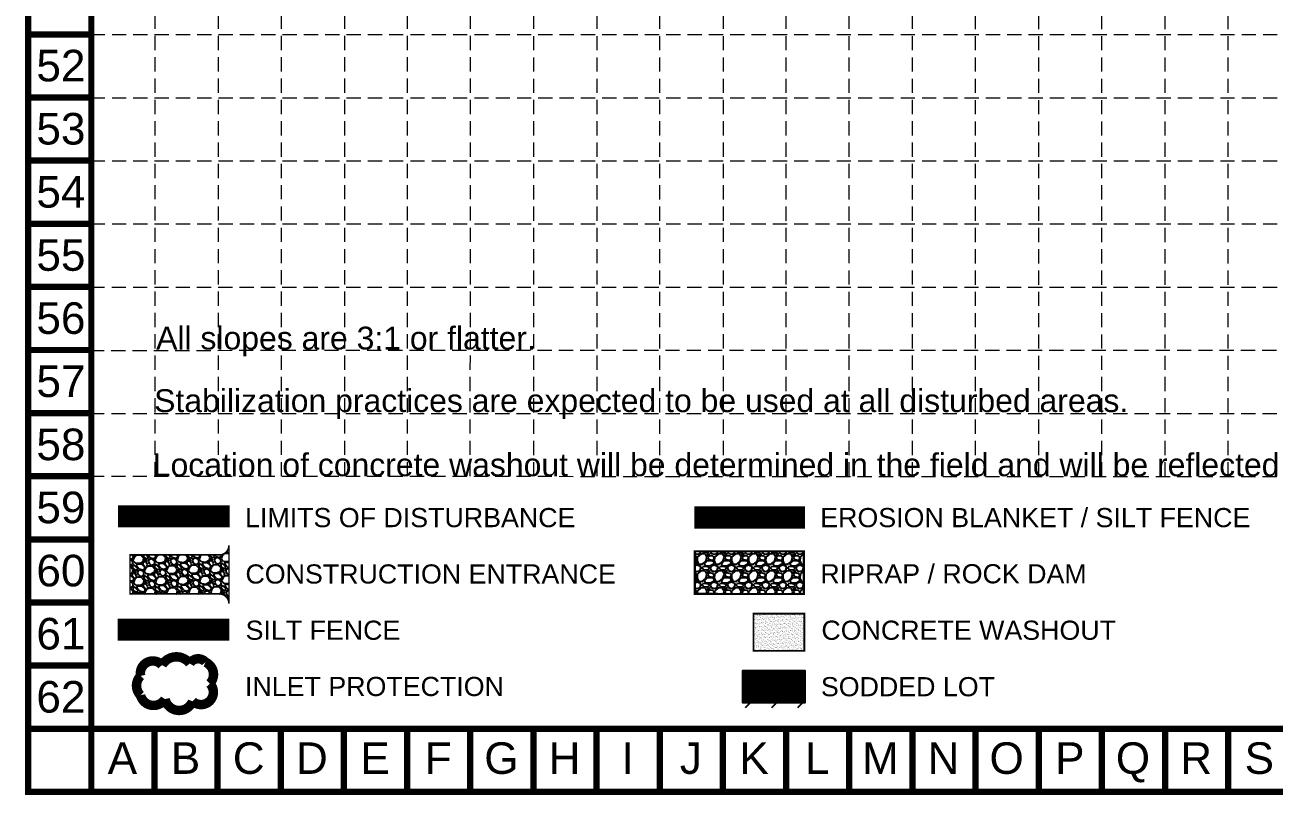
# Model space of a CAD drawing. Header units: inches. Extents: x 8135 to 11700, y -938 to 4760.
# Drawn here: x 8135 to 9893, y -938 to 147 of the extents above; entities that cross this region are included whole.
import ezdxf
from ezdxf.enums import TextEntityAlignment as Align

# ---------------------------------------------------------------- set-up
doc = ezdxf.new("R2010")
doc.units = ezdxf.units.IN
doc.header["$MEASUREMENT"] = 0
doc.linetypes.add('ACAD_ISO02W100', pattern=[15, 12, -3])
doc.linetypes.add('HIDDEN', pattern=[0.375, 0.25, -0.125])
for name, color, linetype in [('BASE', 7, 'Continuous'), ('GRID', 254, 'HIDDEN'), ('LEGEND', 7, 'Continuous')]:
    doc.layers.add(name, color=color, linetype=linetype)
doc.styles.add("L200'", font='ARIAL.TTF', dxfattribs={"height": 0.001969})
doc.styles.get("Standard").update_dxf_attribs({"font": 'ARIAL.TTF'})

msp = doc.modelspace()

# ---------------------------------------------------------------- hatches: boundary and pattern name
at = {"layer": 'BASE'}
h = msp.add_hatch(dxfattribs=at)
h.set_pattern_fill('AR-SAND', color=30, scale=2.087022, style=0)
h.set_pattern_definition([(37.5, (10926.8442, -890.9884), (-0.1314685, 4.021324), [0, -3.172274, 0, -3.547938, 0, -3.391411]), (7.5, (10926.844, -890.9884), (3.693563, 5.889881), [0, -1.711358, 0, -2.8592204, 0, -1.0956867]), (327.5, (10924.277, -890.9884), (6.499283, 0.0118106), [0, -1.043511, 0, -3.75664, 0, -4.904502]), (317.5, (10924.277, -890.9884), (6.273853, 1.831728), [0, -0.5217555, 0, -2.462686, 0, -2.81748])])
h.paths.add_polyline_path([(9232.2, -734.5), (9232.2, -682.3), (9160.8, -682.3), (9160.8, -734.5)])
at = {"layer": 'LEGEND'}
h = msp.add_hatch(dxfattribs=at)
h.set_pattern_fill('GRAVEL', color=4, scale=21.93913, angle=-43.9343, style=0)
h.set_pattern_definition([(184.078545, (-22382.5629, -13899.1295), (-263.392053835, -20.41589627), [2.951603, -292.2092]), (141.0354448, (-22385.507, -13899.3394), (204.811961925, -166.865960776), [5.065043, -501.439103]), (88.576145, (-22389.4453, -13896.1543), (-9.45150759, -326.01163737), [3.571427, -353.571717]), (223.339445, (-22399.4125, -13894.1675), (320.24073095, 300.761311608), [4.612439, -456.631349]), (248.899445, (-22402.7671, -13897.3331), (103.668930814, 265.70049633), [4.522861, -447.763882]), (313.339445, (-22404.3954, -13901.5527), (-300.761311608, 320.24073095), [4.612439, -456.631349]), (353.7599448, (-22401.2298, -13904.9073), (-357.609944364, 39.895654618), [6.099714, -603.871233]), (28.3210448, (-22395.1662, -13905.5703), (445.480062595, 241.026868802), [5.758758, -570.117267]), (77.495345, (-22390.0967, -13902.8383), (71.493518312, 327.165858985), [4.62806, -458.178387]), (131.302145, (-22389.0947, -13898.32), (158.56889281, -183.24193965), [5.283644, -258.89847]), (178.4631448, (-22392.58204, -13894.35075), (-357.032884752, 8.874380684), [6.832898, -676.457414]), (94.879845, (-22383.9235, -13909.3953), (-19.26176517, 201.3495687), [2.332151, -230.883979]), (127.534945, (-22384.1219, -13907.0716), (174.944853056, -229.485486563), [4.436904, -439.254527]), (181.065745, (-22386.825, -13903.553), (-15.222086, -15.799171), [3.102654, -27.923949]), (159.264345, (-22386.1044, -13900.5918), (109.4400101, -44.51204796), [1.67084, -165.412591]), (247.867145, (-22387.667, -13900.0002), (29.86708265, 62.6195832), [2.36291, -115.782923]), (347.029545, (-22388.5572, -13902.189), (77.841668, -14.06784136), [3.83779, -124.088222]), (117.630845, (-22384.8174, -13903.0504), (16.3762828, -46.24331), [2.775102, -66.602525]), (332.455245, (-22396.8305, -13891.1714), (203.65783095, -104.823461023), [3.887614, -384.874752]), (26.411945, (-22393.3835, -13892.9692), (-230.63951557, -112.9026116), [3.261493, -322.887123]), (249.264345, (-22381.773, -13899.8906), (44.51204796, 109.4400101), [3.341659, -163.741773]), (299.676245, (-22382.9561, -13903.0158), (-112.325565994, 199.61822891), [3.887614, -384.874752]), (295.509745, (-22406.2682, -13900.967), (-48.55175965, 107.70870332), [3.748958, -183.699054]), (250.840845, (-22404.6536, -13904.3504), (88.44723627, 249.90117103), [3.141201, -310.979331]), (22.867145, (-22396.837, -13915.842), (107.70875534, 48.55164514), [3.341659, -163.741773]), (333.419745, (-22393.758, -13914.5434), (-266.277435675, 134.69050705), [3.677678, -364.08916]), (25.509745, (-22404.5786, -13908.3832), (-107.70870332, -48.55175965), [1.874479, -185.573533]), (57.375645, (-22397.785, -13914.9286), (45.0892071, 78.4187225), [1.118676, -110.749363]), (122.029545, (-22397.182, -13913.9865), (32.1754562, -61.46538744), [4.522861, -85.934474]), (142.074745, (-22399.5806, -13910.1521), (173.213730565, -136.42165212), [4.191471, -414.95501]), (259.755845, (-22389.927, -13903.611), (14.6449681, 46.8204272), [3.164105, -75.938546]), (309.2229448, (-22390.4899, -13906.7246), (238.141534287, -290.373829002), [5.524141, -546.889038]), (17.011145, (-22386.9968, -13911.0041), (-169.75123983, -49.70584568), [2.258765, -223.618397]), (46.065745, (-22384.837, -13910.343), (-0.577085, 31.021248), [1.316348, -20.622782]), (76.322145, (-22399.44, -13909.3737), (-43.35802072, -171.482450185), [3.047872, -301.74026]), (4.078545, (-22398.7192, -13906.4122), (263.392053835, 20.41589627), [5.903206, -289.257597]), (316.065745, (-22392.83, -13905.992), (31.021248, 0.577085), [5.704174, -16.234956]), (281.370545, (-22388.7232, -13909.9501), (-51.43687393, 262.815024754), [3.468884, -343.419209]), (210.120345, (-22388.0393, -13913.351), (-76.68749115, -47.97458803), [3.194381, -156.524896]), (163.7117448, (-22390.8023, -13914.9539), (-452.405023774, 131.227692428), [5.201, -514.899834]), (131.4918448, (-22395.7946, -13913.4952), (-190.16716967, 213.686147687), [5.502312, -544.728275])])
edge = h.paths.add_edge_path()
edge.add_line((8422.5, -668.1), (8422.5, -585.8))
edge.add_arc((8408.8, -585.8), 13.7, -89.9609, 0, ccw=False)
edge.add_line((8408.8, -599.5), (8283.2, -599.5))
edge.add_line((8283.2, -599.5), (8283.2, -654.4))
edge.add_line((8283.2, -654.4), (8408.8, -654.4))
edge.add_arc((8408.8, -668.1), 13.7, 0, 90.0391, ccw=False)
at = {"layer": 'LEGEND', "linetype": 'ACAD_ISO02W100'}
h = msp.add_hatch(dxfattribs=at)
h.set_pattern_fill('GRAVEL', color=240, scale=24.112839, style=0)
h.set_pattern_definition([(228.0128, (7362.4322, -1872.0478), (-192.9026667, -217.0155803), [3.24404, -321.16102]), (184.9697, (7360.262, -1874.4591), (289.35408935, 24.11262905), [5.56688, -551.12123]), (132.5104, (7354.716, -1874.9414), (241.1281629, -265.2414345), [3.92528, -388.60328]), (267.2737, (7345.312, -1880.9696), (24.11274264, 482.25678043), [5.06943, -501.87397]), (292.8337, (7345.0709, -1886.0333), (-120.5644322, 289.35397747), [4.97098, -492.12792]), (357.2737, (7347, -1890.6147), (-482.25678043, 24.11274264), [5.06943, -501.87397]), (37.6942, (7352.0636, -1890.8558), (-313.46707978, -241.1281553), [6.70407, -663.70224]), (72.2553, (7357.3685, -1886.7566), (168.79013018, 530.48235978), [6.32933, -626.60397]), (121.4296, (7359.2975, -1880.7284), (-192.9029079, 313.466783), [5.0866, -503.57428]), (175.2364, (7356.645, -1876.3881), (265.2412481, -24.1126345), [5.80714, -284.5499]), (222.3974, (7350.858, -1875.9059), (-289.35424125, -265.2410344), [7.5099, -743.4802]), (138.8141, (7369.1838, -1881.2107), (-168.7899417, 144.6769672), [2.56322, -253.75975]), (171.4692, (7367.2547, -1879.5228), (313.4668613, -48.22586807), [4.8765, -482.77546]), (225, (7362.432, -1878.8), (-3e-15, -24.11285), [3.41006, -30.69063]), (203.1986, (7360.7443, -1875.906), (120.564187, 48.2257093), [1.83639, -181.80152]), (291.8014, (7359.0564, -1876.6292), (-24.1128365, 72.338523), [2.59703, -127.2546]), (30.9638, (7360.021, -1879.0405), (72.338468, 48.225737), [4.21803, -136.38277]), (161.5651, (7363.638, -1876.87), (48.225688, -24.1128), [3.05006, -73.20144]), (16.3895, (7345.0709, -1876.6292), (241.1284397, 72.3383402), [4.2728, -423.0078]), (70.3462, (7349.1701, -1875.4236), (-96.4512401, -265.2412768), [3.58464, -354.87848]), (293.1986, (7363.6378, -1872.0478), (-48.2257093, 120.564187), [3.67275, -179.96516]), (343.6105, (7365.0846, -1875.4236), (-241.1284397, 72.3383402), [4.2728, -423.0078]), (339.444, (7345.071, -1891.5792), (-120.5642378, 48.2255808), [4.1204, -201.89979]), (294.7751, (7348.929, -1893.026), (-120.564005, 265.2413078), [3.45243, -341.79088]), (66.8014, (7363.879, -1896.1606), (48.2257093, 120.564187), [3.67275, -179.96516]), (17.354, (7365.3257, -1892.7849), (-313.4669513, -96.4512221), [4.04206, -400.16278]), (69.444, (7352.0636, -1896.1606), (-48.2255808, -120.5642378), [2.0602, -203.96]), (101.3099, (7362.432, -1896.1606), (-24.112782, 96.451373), [1.22951, -121.7223]), (165.9638, (7362.191, -1894.955), (72.338529, -24.112792), [4.97098, -94.44878]), (186.009, (7357.3685, -1893.7494), (241.12838065, 24.1128222), [4.60676, -456.06837]), (303.6901, (7360.021, -1881.211), (-24.11287, 48.225667), [3.4776, -83.46247]), (353.1572, (7361.9499, -1884.1042), (409.91824202, -48.2258702), [6.07147, -601.0743]), (60.9454, (7367.978, -1884.8276), (-96.4513553, -168.78988), [2.48256, -245.7743]), (90, (7369.184, -1882.657), (-24.11284, 24.11284), [1.44677, -22.66607]), (120.2564, (7356.8862, -1893.026), (96.4512314, -168.7899299), [3.34985, -331.6364]), (48.0128, (7355.1983, -1890.1324), (192.9026667, 217.0155803), [6.4881, -317.91698]), (0, (7359.539, -1885.31), (24.11284, 24.11284), [6.26934, -17.8435]), (325.3048, (7365.808, -1885.3099), (-241.1282482, 168.7900783), [3.81258, -377.44487]), (254.0546, (7368.9426, -1887.48), (-24.112836, -96.4513577), [3.51088, -172.03324]), (207.646, (7367.9781, -1890.8558), (-458.14383355, -241.12857265), [5.7163, -565.91564]), (175.4261, (7362.9144, -1893.5082), (-313.4669161, 24.1127133), [6.04748, -598.69946])])
h.paths.add_polyline_path([(9078.1, -654.3), (9231.6, -654.6), (9231.6, -594.3), (9078.1, -594.5)])
at = {"layer": 'LEGEND'}
h = msp.add_hatch(dxfattribs=at)
h.set_pattern_fill('ANSI31', color=2, scale=10.423028, style=0)
h.set_pattern_definition([(45, (9039.4587, -917.4194), (-0.921274, 0.921274), [])])
h.paths.add_polyline_path([(9145.1, -762.9), (9145.1, -765.6), (9145.1, -807.3), (9233.3, -807.3), (9233.3, -762.9)])
h = msp.add_hatch(dxfattribs=at)
h.set_pattern_fill('ANSI31', color=2, scale=208.460558, style=0)
h.set_pattern_definition([(45, (9039.46, -924.257), (-18.4255, 18.4255), [])])
h.paths.add_polyline_path([(9145.1, -769.8), (9145.1, -772.4), (9145.1, -814.2), (9233.3, -814.2), (9233.3, -769.8)])

# ---------------------------------------------------------------- linework, layer by layer
at = {"layer": 'BASE', "const_width": 8.89}
for points in [[(11695.6, -933.2), (11695.6, 4756), (8139.9, 4756), (8139.9, -933.2)], [(11606.7, -844.3), (11606.7, 4667.1), (8228.8, 4667.1), (8228.8, -844.3)]]:
    msp.add_lwpolyline(points, close=True, dxfattribs=at)
for points in [[(8228.8, 133.6), (8139.9, 133.6)], [(8228.8, 44.7), (8139.9, 44.7)], [(8228.8, -44.2), (8139.9, -44.2)], [(8228.8, -133.1), (8139.9, -133.1)], [(8228.8, -222), (8139.9, -222)], [(8228.8, -310.9), (8139.9, -310.9)], [(8228.8, -399.8), (8139.9, -399.8)], [(8228.8, -488.7), (8139.9, -488.7)], [(8228.8, -577.6), (8139.9, -577.6)], [(8228.8, -666.5), (8139.9, -666.5)], [(8228.8, -755.4), (8139.9, -755.4)], [(8228.8, -844.3), (8139.9, -844.3)], [(8228.8, -844.3), (8228.8, -933.2)], [(8317.7, -844.3), (8317.7, -933.2)], [(8406.5, -844.3), (8406.5, -933.2)], [(8495.4, -844.3), (8495.4, -933.2)], [(8584.3, -844.3), (8584.3, -933.2)], [(8673.2, -844.3), (8673.2, -933.2)], [(8762.1, -844.3), (8762.1, -933.2)], [(8851, -844.3), (8851, -933.2)], [(8939.9, -844.3), (8939.9, -933.2)], [(9028.8, -844.3), (9028.8, -933.2)], [(9117.7, -844.3), (9028.8, -844.3)], [(9117.7, -844.3), (9117.7, -933.2)], [(9206.6, -844.3), (9206.6, -933.2)], [(9295.5, -844.3), (9295.5, -933.2)], [(9384.4, -844.3), (9384.4, -933.2)], [(9473.3, -844.3), (9473.3, -933.2)], [(9562.2, -844.3), (9562.2, -933.2)], [(9651, -844.3), (9651, -933.2)], [(9739.9, -844.3), (9739.9, -933.2)], [(9828.8, -844.3), (9828.8, -933.2)]]:
    msp.add_lwpolyline(points, dxfattribs=at)
at = {"layer": 'BASE', "color": 30, "linetype": 'Continuous', "const_width": 2.61}
msp.add_lwpolyline([(9160.8, -734.5), (9232.2, -734.5), (9232.2, -682.3), (9160.8, -682.3)], close=True, dxfattribs=at)
at = {"layer": 'GRID', "color": 252, "linetype": 'HIDDEN', "lineweight": 0, "ltscale": 80}
for p, q in [((8318.5, -488.7), (8318, 4663.8)), ((8407.7, -488.7), (8406.6, 4663.7)), ((8496.4, -488.7), (8495.5, 4663.5)), ((8585.7, -488.7), (8584.3, 4663.3)), ((8673.8, -488.7), (8673.4, 4664)), ((8762.2, -488.7), (8762.4, 4663.9)), ((8851.7, -488.8), (8851.2, 4663.5)), ((8940.9, -488.8), (8940, 4663.6)), ((9029.1, -488.8), (9029.1, 4663.6)), ((9118.3, -488.8), (9118.2, 4663.5)), ((9206.6, -488.8), (9206.8, 4663.5)), ((9295.5, -488.8), (9296.1, 4663.4)), ((9384.4, -488.8), (9384.4, 4667.1)), ((9473.3, -488.9), (9473.3, 4667.1)), ((9562.2, -488.9), (9562.2, 4667.1)), ((9651, -488.9), (9651, 4667.1)), ((9739.9, -488.9), (9739.9, 4667.1)), ((9828.8, -488.9), (9828.8, 4667.1)), ((8227.9, 133.3), (11605.8, 133.3)), ((8227.9, 44.4), (11605.8, 44.4)), ((8227.9, -44.5), (11605.8, -44.5)), ((8227.9, -133.4), (11605.8, -133.4)), ((8227.5, -222.2), (11603, -222.4)), ((8226.8, -311.4), (11603, -310.8)), ((8227.1, -400.1), (11603.4, -400.3)), ((8227.1, -488.7), (11603.2, -489.2))]:
    msp.add_line(p, q, dxfattribs=at)
at = {"layer": 'LEGEND', "color": 1, "linetype": 'HIDDEN', "ltscale": 150, "const_width": 31.3}
msp.add_lwpolyline([(8266.2, -545.2), (8423.4, -545.2)], dxfattribs=at)
at = {"layer": 'LEGEND', "color": 84, "const_width": 31.3}
msp.add_lwpolyline([(9077.3, -546.8), (9233.1, -546.8)], dxfattribs=at)
at = {"layer": 'LEGEND', "color": 4, "const_width": 2.19}
msp.add_lwpolyline([(8422.5, -668.1), (8422.5, -585.8, -0.414014), (8408.8, -599.5), (8283.2, -599.5), (8283.2, -654.4), (8408.8, -654.4, -0.414413)], format="xyb", close=True, dxfattribs=at)
at = {"layer": 'LEGEND', "color": 240, "linetype": 'Continuous', "const_width": 3.01}
msp.add_lwpolyline([(9078.1, -654.3), (9231.6, -654.6), (9231.6, -594.3), (9078.1, -594.5)], close=True, dxfattribs=at)
at = {"layer": 'LEGEND', "color": 200, "const_width": 31.3}
msp.add_lwpolyline([(8265.9, -704.8), (8423.2, -704.8)], dxfattribs=at)
at = {"layer": 'LEGEND', "color": 170, "ltscale": 100, "const_width": 13.3}
msp.add_lwpolyline([(8328.3, -754.6, 0.520567), (8328.3, -754.6, 0.765195), (8298.2, -769.8, 0.417879), (8298, -797.1, 0.6649), (8332.5, -802.4, 0.744833), (8371.3, -805.6, 0.975642), (8395.6, -780.6, 0.520567), (8389.5, -750.5, 0.520567), (8367.4, -752.5, 0.540264), (8328.3, -754.6)], format="xyb", close=True, dxfattribs=at)
at = {"layer": 'LEGEND', "color": 2}
msp.add_lwpolyline([(9145.1, -765.6), (9145.1, -807.3), (9233.3, -807.3), (9233.3, -762.9), (9145.1, -762.9)], close=True, dxfattribs=at)

# ---------------------------------------------------------------- texts
at = {"layer": 'BASE'}
for s, height, p in [('52', 44.45, (8186, 89.6)), ('53', 44.45, (8186, 0.7)), ('54', 44.45, (8186, -88.2)), ('55', 44.45, (8186, -177.1)), ('56', 44.45, (8186, -266)), ('57', 44.45, (8186, -354.9)), ('58', 44.45, (8186, -443.8)), ('59', 44.45, (8186, -532.6)), ('60', 44.45, (8186, -621.5)), ('61', 44.45, (8186, -710.4)), ('62', 44.45, (8186, -799.3)), ('A', 44.4, (8272.5, -885.6)), ('B', 44.4, (8361.4, -885.6)), ('C', 44.4, (8450.3, -885.6)), ('D', 44.4, (8539.2, -885.6)), ('E', 44.4, (8628.1, -885.6)), ('F', 44.4, (8717, -885.6)), ('G', 44.4, (8805.9, -885.6)), ('H', 44.4, (8894.8, -885.6)), ('I', 44.4, (8983.7, -885.6)), ('J', 44.4, (9072.6, -885.6)), ('K', 44.4, (9161.5, -885.6)), ('L', 44.4, (9250.4, -885.6)), ('M', 44.4, (9339.3, -885.6)), ('N', 44.4, (9428.1, -885.6)), ('O', 44.4, (9517, -885.6)), ('P', 44.4, (9605.9, -885.6)), ('Q', 44.4, (9694.8, -885.6)), ('R', 44.4, (9783.7, -885.6)), ('S', 44.4, (9872.6, -885.6))]:
    msp.add_text(s, height=height, dxfattribs=at).set_placement(p, align=Align.MIDDLE_CENTER)
at = {"layer": 'BASE', "color": 7, "style": "L200'"}
for s, p in [('All slopes are 3:1 or flatter.', (8320, -310.2)), ('Stabilization practices are expected to be used at all disturbed areas.', (8317.2, -398.3)), ('Location of concrete washout will be determined in the field and will be reflected on this Site Map.', (8315.3, -488.6))]:
    msp.add_text(s, height=32.16, dxfattribs=at).set_placement(p)
at = {"layer": 'LEGEND', "style": "L200'"}
for s, height, p in [('LIMITS OF DISTURBANCE', 26.983, (8445.2, -560.4)), ('EROSION BLANKET / SILT FENCE', 26.983, (9254.7, -560.4)), ('CONSTRUCTION ENTRANCE', 26.983, (8445.7, -639.8)), ('RIPRAP / ROCK DAM', 26.983, (9254.8, -639.5)), ('SILT FENCE', 26.98, (8445.9, -719)), ('CONCRETE WASHOUT', 26.983, (9256.3, -719)), ('INLET PROTECTION', 26.983, (8445.1, -798.2)), ('SODDED LOT', 26.98, (9255.6, -798.5))]:
    msp.add_text(s, height=height, dxfattribs=at).set_placement(p)

doc.saveas('drawing.dxf')
